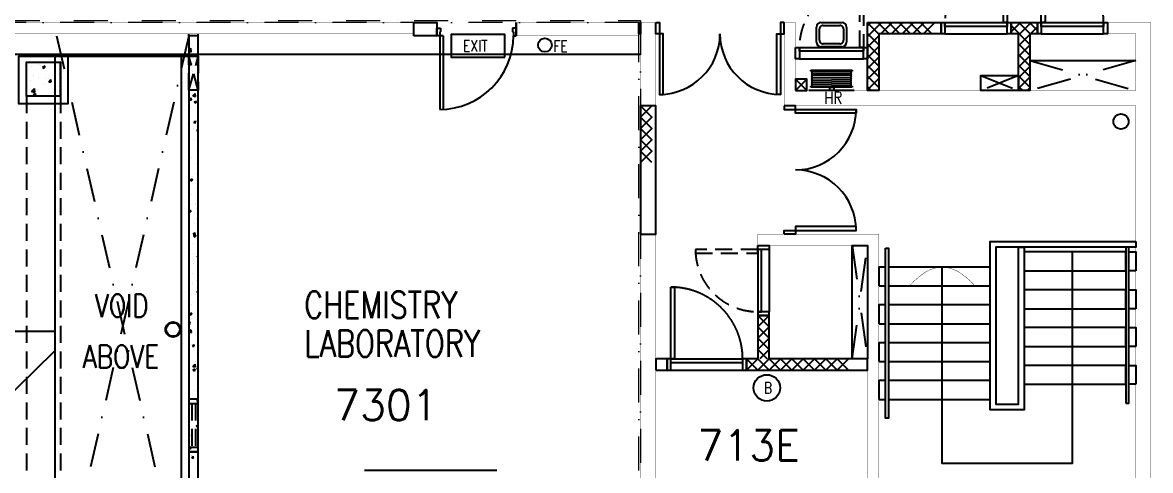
# Model space of a CAD drawing. Header units: millimetres. Extents: x -68474 to 336725, y -113450 to 40976.
# Drawn here: x 193575 to 208494, y -48675 to -42750 of the extents above; entities that cross this region are included whole.
import ezdxf

# ---------------------------------------------------------------- set-up
doc = ezdxf.new("R2010")
doc.units = ezdxf.units.MM
doc.header["$LTSCALE"] = 900
for name, pattern in [('DASHDOT', [1, 0.5, -0.25, 0, -0.25]), ('s5152a$0$DASHDOT', [1, 0.5, -0.25, 0, -0.25]), ('s5152a$0$HIDDEN', [0.375, 0.25, -0.125])]:
    doc.linetypes.add(name, pattern=pattern)
doc.layers.add('9', color=7, linetype='Continuous', lineweight=5)
for name, color, linetype in [('s5152a$0$11', 7, 'Continuous'), ('s5152a$0$20', 7, 'Continuous'), ('s5152a$0$22', 7, 'Continuous'), ('s5152a$0$25', 7, 'Continuous'), ('s5152a$0$30', 7, 'Continuous'), ('s5152a$0$45', 7, 'Continuous'), ('s5152a$0$48', 2, 'Continuous'), ('s5152a$0$49', 7, 'Continuous'), ('s5152a$0$56', 7, 'Continuous'), ('s5152a$0$7', 7, 'Continuous'), ('s5152a$0$LEV-MK', 7, 'Continuous'), ('s5152a$0$N-FIX', 1, 'Continuous'), ('s5152a$0$N-FS2', 2, 'Continuous'), ('s5152a$0$N-FS3', 3, 'Continuous'), ('s5152a$0$N-HT1', 1, 'Continuous'), ('s5152a$0$N-HT2', 7, 'Continuous'), ('s5152a$0$N-WAL1', 1, 'Continuous'), ('s5152a$0$N-WAL2', 7, 'Continuous'), ('s5152a$0$N-WAL3', 3, 'Continuous'), ('s5152a$0$N-WAL4', 4, 'Continuous'), ('s5152a$0$N-WIN', 1, 'Continuous'), ('s5152a$0$NTX4', 4, 'Continuous'), ('s5152a$0$O-HT2', 7, 'Continuous'), ('s5152a$0$ROOM-NO', 4, 'Continuous')]:
    doc.layers.add(name, color=color, linetype=linetype)
doc.styles.add('s5152a$0$STANDARD', font='SIMPLEX')

# ---------------------------------------------------------------- blocks, each defined once
blk = doc.blocks.new('s5152a$0$D1700B')
at = {"layer": 's5152a$0$30', "color": 14, "linetype": 'Continuous'}
for points in [[(0, 0), (0.05, 0), (0.05, 0.95), (0.1, 0.95), (0.1, 0.15), (0, 0.15), (0, 0)], [(1.7, 0), (1.65, 0), (1.65, 0.95), (1.6, 0.95), (1.6, 0.15), (1.7, 0.15), (1.7, 0)]]:
    blk.add_lwpolyline(points, dxfattribs=at)
for centre, start, end in [((0.05, 0.15), 0, 90), ((1.650003, 0.15), 90, 180)]:
    blk.add_arc(centre, 0.800001, start, end, dxfattribs=at)
blk = doc.blocks.new('s5152a$0$ARROW')
at = {"layer": 's5152a$0$25', "color": 10, "linetype": 'Continuous', "const_width": 0.005}
blk.add_lwpolyline([(-0.433, 0.25, 0.071801), (-0.238084, 0.077755, 0.141961), (0, 0, 0.141961), (0.238084, 0.077755, 0.071801), (0.433, 0.25)], format="xyb", dxfattribs=at)
blk = doc.blocks.new('s5152a$0$HR')
at = {"layer": 's5152a$0$56', "color": 1, "linetype": 's5152a$0$HIDDEN'}
for p, q in [((-0.3, 0), (0.3, 0)), ((0.249, -0.0595), (-0.2491, -0.0671)), ((0.249, -0.0863), (-0.2491, -0.0939)), ((0.249, -0.1131), (-0.2491, -0.1207)), ((0.249, -0.1399), (-0.2491, -0.1475)), ((0.249, -0.1667), (-0.2491, -0.1743)), ((-0.2491, -0.201), (0.249, -0.1934)), ((0.249, -0.2202), (-0.2491, -0.2278)), ((0.249, -0.247), (-0.2491, -0.2546))]:
    blk.add_line(p, q, dxfattribs=at)
for points in [[(-0.275, -0.0575), (-0.275, -0.045), (0.275, -0.045), (0.275, -0.0575)], [(0.02, -0.0001), (0.02, -0.045), (-0.03, -0.045), (-0.03, -0.0001)], [(0.275, -0.2575), (0.275, -0.27), (-0.275, -0.27), (-0.275, -0.2575)]]:
    blk.add_lwpolyline(points, close=True, dxfattribs=at)
for centre, start, end in [((-0.2491, -0.08055), 89.999978, 269.999972), ((-0.2491, -0.107336), 89.999978, 269.999972), ((-0.2491, -0.134122), 89.999978, 269.999972), ((-0.2491, -0.160907), 89.999978, 269.999972), ((0.249, -0.07295), 270.000028, 90.000022), ((0.249, -0.099736), 270.000028, 90.000022), ((0.249, -0.126522), 270.000028, 90.000022), ((0.249, -0.153307), 270.000028, 90.000022), ((-0.2491, -0.187693), 89.999978, 269.999972), ((-0.2491, -0.214479), 89.999978, 269.999972), ((-0.2491, -0.241265), 89.999978, 269.999972), ((0.249, -0.180093), 270.000028, 90.000022), ((0.249, -0.206879), 270.000028, 90.000022), ((0.249, -0.233665), 270.000028, 90.000022)]:
    blk.add_arc(centre, 0.013393, start, end, dxfattribs=at)
blk = doc.blocks.new('s5152a$0$WP')
at = {"layer": 's5152a$0$30', "color": 14, "linetype": 'Continuous'}
blk.add_line((0.05, 0), (1, 0), dxfattribs=at)
at = {"layer": 's5152a$0$30', "color": 14, "linetype": 's5152a$0$HIDDEN'}
blk.add_lwpolyline([(0.05, 1.1), (0.1, 1.1), (0.1, 0.15), (0.05, 0.15)], close=True, dxfattribs=at)
at = {"layer": 's5152a$0$30', "color": 14, "linetype": 'Continuous'}
for points in [[(0, 0), (0.05, 0), (0.05, 0.15), (0, 0.15)], [(0.05, 0.15), (1, 0.15), (1, 0.1), (0.05, 0.1)], [(1, 0), (1.05, 0), (1.05, 0.15), (1, 0.15)]]:
    blk.add_lwpolyline(points, close=True, dxfattribs=at)
at = {"layer": 's5152a$0$30', "color": 14, "linetype": 's5152a$0$HIDDEN'}
blk.add_arc((0.05, 0.15), 0.95, 0, 90, dxfattribs=at)
blk = doc.blocks.new('s5152a$0$H1350')
at = {"layer": 's5152a$0$48', "color": 1, "linetype": 'Continuous'}
for points in [[(0, 0), (0.15, 0.15), (0.3, 0), (0.45, 0.15), (0.6, 0), (0.75, 0.15), (0.9, 0), (1.05, 0.15), (1.2, 0), (1.35, 0.15)], [(0, 0.15), (0.15, 0), (0.3, 0.15), (0.45, 0), (0.6, 0.15), (0.75, 0), (0.9, 0.15), (1.05, 0), (1.2, 0.15), (1.35, 0)]]:
    blk.add_lwpolyline(points, dxfattribs=at)
blk = doc.blocks.new('s5152a$0$CSINK')
at = {"layer": 's5152a$0$49', "color": 2, "linetype": 'Continuous'}
for p, q in [((0.075, 0.4), (0.425, 0.4)), ((0, 0.075), (0, 0.325)), ((0.05, 0.1062), (0.05, 0.2938)), ((0.11, 0.35), (0.39, 0.35)), ((0.45, 0.2938), (0.45, 0.1062)), ((0.5, 0.325), (0.5, 0.075)), ((0.425, 0), (0.075, 0)), ((0.39, 0.05), (0.11, 0.05))]:
    blk.add_line(p, q, dxfattribs=at)
for points in [[(0.11, 0.350001, 0.03065), (0.102177, 0.349519, 0.030839), (0.094471, 0.348084, 0.030964), (0.08706, 0.345725, 0.031496), (0.08, 0.342465, 0.031724), (0.0735, 0.338393, 0.032492), (0.067574, 0.333525, 0.032773), (0.06242, 0.328016, 0.033593), (0.058039, 0.321876, 0.033855), (0.054579, 0.315296, 0.034491), (0.052045, 0.308309, 0.03465), (0.050517, 0.301101, 0.034891), (0.05, 0.29375)], [(0.450001, 0.29375, 0.034891), (0.449484, 0.301101, 0.03465), (0.447956, 0.308309, 0.034491), (0.445422, 0.315296, 0.033855), (0.441962, 0.321876, 0.033593), (0.437581, 0.328016, 0.032773), (0.432427, 0.333525, 0.032492), (0.426501, 0.338393, 0.031724), (0.420001, 0.342465, 0.031496), (0.412941, 0.345725, 0.030964), (0.40553, 0.348084, 0.030839), (0.397824, 0.349519, 0.03065), (0.390001, 0.350001)], [(0.05, 0.10625, 0.034891), (0.050517, 0.0989, 0.03465), (0.052045, 0.091692, 0.034491), (0.054579, 0.084704, 0.033855), (0.058039, 0.078125, 0.033593), (0.06242, 0.071985, 0.032773), (0.067574, 0.066475, 0.032492), (0.0735, 0.061608, 0.031724), (0.08, 0.057536, 0.031496), (0.08706, 0.054276, 0.030964), (0.094471, 0.051917, 0.030839), (0.102177, 0.050482, 0.03065), (0.11, 0.05)], [(0.390001, 0.05, 0.03065), (0.397824, 0.050482, 0.030839), (0.40553, 0.051917, 0.030964), (0.412941, 0.054276, 0.031496), (0.420001, 0.057536, 0.031724), (0.426501, 0.061608, 0.032492), (0.432427, 0.066475, 0.032773), (0.437581, 0.071985, 0.033593), (0.441962, 0.078125, 0.033855), (0.445422, 0.084704, 0.034491), (0.447956, 0.091692, 0.03465), (0.449484, 0.0989, 0.034891), (0.450001, 0.10625)]]:
    blk.add_lwpolyline(points, format="xyb", dxfattribs=at)
for centre, start, end in [((0.075, 0.325001), 90, 180), ((0.425001, 0.325001), 0, 90), ((0.075, 0.075), 180, 270), ((0.425001, 0.075), 270, 0)]:
    blk.add_arc(centre, 0.075, start, end, dxfattribs=at)
blk = doc.blocks.new('s5152a$0$EJW')
at = {"layer": 's5152a$0$20', "color": 1, "linetype": 'Continuous'}
blk.add_lwpolyline([(0, 0), (0, 0.15), (0.025, 0.15), (0.025, 0), (0, 0), (0.025, 0.025), (0.025, 0.05), (0, 0.025), (0, 0.05), (0.025, 0.075), (0.025, 0.1), (0, 0.075), (0, 0.1), (0.025, 0.125), (0.025, 0.15), (0, 0.125)], dxfattribs=at)
blk = doc.blocks.new('s5152a$0$BCF')
at = {"layer": 's5152a$0$56', "color": 1, "linetype": 'Continuous'}
blk.add_circle((0, 0), 0.175, dxfattribs=at)
at = {"layer": 's5152a$0$56', "color": 1, "linetype": 'Continuous', "style": 's5152a$0$STANDARD', "width": 0.8}
blk.add_text('B', height=0.15, dxfattribs=at).set_placement((-0.0397, -0.075))
blk = doc.blocks.new('*X132')
at = {"color": 0}
for p, q in [((195868, -43552), (195868, -43552)), ((195829, -43720), (195860, -43688)), ((195858, -43580), (195858, -43580)), ((195864, -43726), (195860, -43688)), ((195891, -43583), (195891, -43583)), ((195786, -43771), (195806, -43748)), ((195786, -43771), (195810, -43773)), ((195810, -43773), (195806, -43748)), ((195829, -43720), (195864, -43726)), ((195847, -43798), (195875, -43788)), ((195847, -43798), (195867, -43812)), ((195867, -43812), (195875, -43788)), ((195874, -43822), (195874, -43822)), ((195799, -43876), (195799, -43876)), ((195840, -43915), (195840, -43915)), ((195775, -44087), (195778, -44078)), ((195775, -44079), (195778, -44078)), ((195841, -44158), (195841, -44158)), ((195842, -44072), (195861, -44049)), ((195842, -44072), (195866, -44074)), ((195866, -44074), (195861, -44049)), ((195882, -44176), (195900, -44157)), ((195890, -44090), (195890, -44090)), ((195898, -44079), (195898, -44079)), ((195836, -44302), (195836, -44302)), ((195882, -44176), (195900, -44179)), ((195893, -44212), (195893, -44212)), ((195873, -44328), (195873, -44328)), ((195882, -44440), (195882, -44440)), ((195888, -44345), (195888, -44345)), ((195896, -44331), (195896, -44331)), ((195897, -44373), (195900, -44369)), ((195897, -44373), (195900, -44373)), ((195777, -44598), (195777, -44598)), ((195816, -44535), (195816, -44535)), ((195883, -44479), (195883, -44479)), ((195888, -44596), (195888, -44596)), ((195891, -44539), (195900, -44536)), ((195891, -44539), (195900, -44545)), ((195874, -44745), (195874, -44745)), ((195878, -44612), (195878, -44612)), ((195794, -44830), (195822, -44819)), ((195794, -44830), (195814, -44843)), ((195814, -44843), (195822, -44819)), ((195819, -44880), (195819, -44880)), ((195823, -44793), (195823, -44793)), ((195869, -44878), (195869, -44878)), ((195872, -44835), (195872, -44835)), ((195814, -45025), (195814, -45025)), ((195864, -45011), (195864, -45011)), ((195872, -44951), (195872, -44951)), ((195795, -45156), (195795, -45156)), ((195859, -45144), (195859, -45144)), ((195860, -45163), (195860, -45163)), ((195887, -45103), (195887, -45103)), ((195777, -45250), (195796, -45227)), ((195777, -45250), (195801, -45252)), ((195801, -45253), (195796, -45227)), ((195854, -45278), (195854, -45278)), ((195871, -45341), (195871, -45341)), ((195879, -45210), (195879, -45210)), ((195849, -45411), (195849, -45411)), ((195797, -45603), (195797, -45603)), ((195832, -45551), (195852, -45528)), ((195832, -45551), (195856, -45553)), ((195838, -45571), (195866, -45560)), ((195838, -45571), (195858, -45584)), ((195844, -45544), (195844, -45544)), ((195851, -45573), (195851, -45573)), ((195856, -45553), (195852, -45528)), ((195858, -45584), (195866, -45560)), ((195886, -45609), (195886, -45609)), ((195897, -45590), (195897, -45590)), ((195792, -45747), (195792, -45747)), ((195839, -45677), (195839, -45677)), ((195830, -45943), (195830, -45943)), ((195835, -45810), (195835, -45810)), ((195838, -45885), (195838, -45885)), ((195869, -45848), (195869, -45848)), ((195888, -45852), (195900, -45838)), ((195888, -45852), (195900, -45853)), ((195777, -46034), (195777, -46034)), ((195825, -46076), (195825, -46076)), ((195820, -46210), (195820, -46210)), ((195827, -46193), (195827, -46193)), ((195881, -46167), (195881, -46167)), ((195885, -46116), (195885, -46116)), ((195775, -46325), (195775, -46325)), ((195815, -46343), (195815, -46343)), ((195868, -46354), (195868, -46354)), ((195876, -46312), (195876, -46312)), ((195882, -46312), (195900, -46305)), ((195882, -46312), (195900, -46324)), ((195810, -46476), (195810, -46476)), ((195834, -46451), (195834, -46451)), ((195785, -46602), (195813, -46591)), ((195785, -46602), (195805, -46615)), ((195805, -46616), (195813, -46591)), ((195805, -46609), (195805, -46609)), ((195817, -46608), (195817, -46608)), ((195883, -46609), (195883, -46609)), ((195884, -46622), (195884, -46622)), ((195775, -46721), (195787, -46707)), ((195775, -46730), (195791, -46732)), ((195775, -46843), (195804, -46812)), ((195791, -46732), (195787, -46707)), ((195801, -46742), (195801, -46742)), ((195809, -46851), (195804, -46813)), ((195805, -46814), (195805, -46814)), ((195775, -46845), (195809, -46850)), ((195796, -46875), (195796, -46875)), ((195859, -46890), (195859, -46890)), ((195867, -46861), (195867, -46861)), ((195890, -46867), (195890, -46867)), ((195786, -47142), (195786, -47142)), ((195791, -47009), (195791, -47009)), ((195823, -47030), (195842, -47007)), ((195823, -47030), (195847, -47033)), ((195847, -47033), (195842, -47008)), ((195854, -47034), (195854, -47034)), ((195882, -47129), (195882, -47129)), ((195781, -47275), (195781, -47275)), ((195826, -47301), (195857, -47268)), ((195862, -47306), (195857, -47268)), ((195861, -47231), (195861, -47231)), ((195900, -47172), (195900, -47172)), ((195776, -47408), (195776, -47408)), ((195782, -47434), (195782, -47434)), ((195795, -47330), (195795, -47330)), ((195826, -47301), (195862, -47306)), ((195829, -47343), (195857, -47332)), ((195829, -47343), (195849, -47357)), ((195849, -47357), (195857, -47333)), ((195866, -47367), (195866, -47367)), ((195878, -47331), (195898, -47308)), ((195878, -47331), (195900, -47333)), ((195900, -47321), (195898, -47308)), ((195788, -47692), (195788, -47692)), ((195837, -47612), (195837, -47612)), ((195879, -47757), (195900, -47735)), ((195881, -47635), (195881, -47635)), ((195832, -47757), (195832, -47757)), ((195838, -47851), (195838, -47851)), ((195865, -47874), (195865, -47874)), ((195879, -47757), (195900, -47760)), ((195878, -47895), (195878, -47895)), ((195775, -48189), (195777, -48186)), ((195782, -48211), (195777, -48186)), ((195844, -48109), (195844, -48109)), ((195873, -48084), (195900, -48074)), ((195873, -48084), (195893, -48098)), ((195880, -48142), (195880, -48142)), ((195893, -48098), (195900, -48077)), ((195775, -48210), (195782, -48211)), ((195815, -48335), (195815, -48335)), ((195894, -48267), (195894, -48267)), ((195776, -48374), (195804, -48364)), ((195776, -48374), (195796, -48388)), ((195796, -48388), (195804, -48364)), ((195810, -48479), (195810, -48479)), ((195816, -48472), (195816, -48472)), ((195864, -48380), (195864, -48380)), ((195814, -48510), (195833, -48487)), ((195814, -48510), (195837, -48512)), ((195837, -48512), (195833, -48487)), ((195856, -48617), (195856, -48617)), ((195879, -48648), (195879, -48648)), ((195862, -48887), (195862, -48887)), ((195869, -48811), (195888, -48788)), ((195869, -48811), (195893, -48813)), ((195872, -48888), (195872, -48888)), ((195893, -48813), (195888, -48788)), ((195898, -48899), (195898, -48899)), ((195793, -49057), (195793, -49057)), ((195893, -49044), (195893, -49044)), ((195788, -49202), (195788, -49202)), ((195792, -49092), (195792, -49092)), ((195820, -49115), (195848, -49105)), ((195820, -49115), (195840, -49129)), ((195840, -49129), (195848, -49105)), ((195878, -49155), (195878, -49155)), ((195799, -49350), (195799, -49350)), ((195834, -49340), (195834, -49340)), ((195848, -49509), (195848, -49509)), ((195861, -49393), (195861, -49393)), ((198148, -49449), (198148, -49449)), ((198149, -49470), (198149, -49470)), ((198173, -49455), (198202, -49425)), ((198173, -49455), (198208, -49461)), ((198193, -49499), (198193, -49499)), ((198208, -49461), (198204, -49425)), ((198292, -49448), (198292, -49448)), ((195876, -49622), (195876, -49622)), ((195877, -49661), (195877, -49661)), ((195899, -49644), (195899, -49644)), ((198145, -49603), (198145, -49603)), ((198187, -49605), (198187, -49605)), ((198197, -49608), (198197, -49608)), ((195855, -49767), (195855, -49767)), ((195871, -49766), (195871, -49766)), ((195894, -49777), (195894, -49777)), ((198119, -49812), (198119, -49812)), ((198140, -49736), (198140, -49736)), ((198182, -49750), (198182, -49750)), ((198208, -49767), (198208, -49767)), ((195804, -49989), (195823, -49966)), ((195828, -49991), (195823, -49966)), ((195860, -49900), (195860, -49900)), ((195864, -49857), (195892, -49846)), ((195864, -49857), (195884, -49870)), ((195884, -49870), (195892, -49846)), ((195889, -49910), (195889, -49910)), ((198135, -49869), (198135, -49869)), ((198164, -49985), (198192, -49974)), ((198183, -49998), (198192, -49974)), ((198204, -49866), (198204, -49866)), ((195804, -49989), (195828, -49991)), ((195812, -50062), (195812, -50062)), ((195884, -50043), (195884, -50043)), ((198123, -50046), (198123, -50046)), ((198130, -50002), (198130, -50002)), ((198164, -49985), (198183, -49998)), ((198192, -50006), (198192, -50006)), ((195775, -50144), (195795, -50136)), ((195775, -50152), (195787, -50160)), ((195787, -50160), (195795, -50136)), ((195827, -50130), (195827, -50130)), ((195860, -50290), (195879, -50267)), ((195875, -50168), (195875, -50168)), ((195879, -50176), (195879, -50176)), ((195884, -50292), (195879, -50267)), ((198100, -50189), (198119, -50167)), ((198100, -50190), (198123, -50192)), ((198123, -50192), (198119, -50167)), ((198120, -50269), (198120, -50269)), ((198125, -50136), (198125, -50136)), ((198175, -50229), (198175, -50229)), ((198207, -50274), (198207, -50274)), ((195775, -50421), (195802, -50393)), ((195806, -50431), (195802, -50393)), ((195855, -50344), (195855, -50344)), ((195859, -50406), (195859, -50406)), ((195860, -50290), (195884, -50292)), ((195875, -50309), (195875, -50309)), ((198115, -50402), (198115, -50402)), ((198165, -50328), (198165, -50328)), ((195775, -50426), (195806, -50431)), ((195849, -50489), (195849, -50489)), ((195870, -50442), (195870, -50442)), ((195883, -50546), (195883, -50546)), ((198110, -50535), (198110, -50535)), ((198155, -50491), (198174, -50468)), ((198155, -50491), (198179, -50493)), ((198160, -50472), (198160, -50472)), ((198179, -50493), (198174, -50468)), ((198190, -50513), (198190, -50513)), ((195860, -50709), (195860, -50709)), ((195865, -50576), (195865, -50576)), ((195874, -50674), (195874, -50674)), ((195896, -50627), (195896, -50627)), ((198102, -50690), (198102, -50690)), ((198106, -50668), (198106, -50668)), ((198206, -50610), (198206, -50610)), ((198208, -50726), (198225, -50719)), ((193814, -50855), (193814, -50855)), ((193855, -50855), (193855, -50855)), ((194019, -50827), (194019, -50827)), ((194086, -50792), (194114, -50781)), ((194086, -50792), (194106, -50805)), ((194088, -50815), (194088, -50815)), ((194106, -50805), (194114, -50781)), ((194131, -50859), (194131, -50859)), ((194221, -50801), (194221, -50801)), ((194231, -50846), (194231, -50846)), ((194383, -50826), (194383, -50826)), ((194636, -50793), (194636, -50793)), ((194661, -50824), (194689, -50813)), ((194661, -50824), (194681, -50837)), ((194681, -50837), (194689, -50813)), ((194736, -50779), (194736, -50779)), ((194823, -50791), (194837, -50775)), ((194823, -50791), (194847, -50793)), ((194832, -50851), (194832, -50851)), ((194847, -50793), (194843, -50775)), ((194941, -50834), (194941, -50834)), ((195039, -50821), (195039, -50821)), ((195110, -50816), (195129, -50793)), ((195110, -50816), (195134, -50818)), ((195134, -50819), (195129, -50793)), ((195135, -50871), (195135, -50871)), ((195174, -50794), (195174, -50794)), ((195236, -50856), (195264, -50845)), ((195236, -50856), (195256, -50869)), ((195245, -50793), (195245, -50793)), ((195256, -50869), (195264, -50845)), ((195286, -50851), (195286, -50851)), ((195397, -50815), (195428, -50783)), ((195397, -50815), (195432, -50821)), ((195397, -50841), (195416, -50818)), ((195397, -50841), (195421, -50844)), ((195421, -50844), (195416, -50819)), ((195432, -50821), (195428, -50783)), ((195539, -50818), (195539, -50818)), ((195639, -50804), (195639, -50804)), ((195650, -50870), (195650, -50870)), ((195684, -50867), (195703, -50844)), ((195684, -50867), (195708, -50869)), ((195708, -50869), (195703, -50844)), ((195790, -50784), (195790, -50784)), ((195803, -50750), (195803, -50750)), ((195824, -50881), (195855, -50849)), ((195855, -50842), (195855, -50842)), ((195859, -50887), (195855, -50849)), ((195971, -50892), (195990, -50869)), ((195995, -50894), (195990, -50869)), ((196057, -50816), (196057, -50816)), ((196265, -50786), (196265, -50786)), ((196324, -50833), (196324, -50833)), ((196442, -50843), (196442, -50843)), ((196444, -50777), (196444, -50777)), ((196542, -50829), (196542, -50829)), ((196557, -50793), (196557, -50793)), ((196657, -50786), (196657, -50786)), ((196668, -50866), (196668, -50866)), ((196694, -50809), (196694, -50809)), ((196722, -50791), (196750, -50780)), ((196722, -50791), (196742, -50804)), ((196742, -50804), (196750, -50780)), ((196871, -50795), (196871, -50795)), ((196875, -50836), (196875, -50836)), ((196887, -50841), (196887, -50841)), ((196946, -50776), (196946, -50776)), ((197081, -50808), (197081, -50808)), ((197084, -50804), (197084, -50804)), ((197120, -50801), (197120, -50801)), ((197283, -50782), (197283, -50782)), ((197298, -50813), (197298, -50813)), ((197305, -50820), (197325, -50812)), ((197322, -50820), (197325, -50812)), ((197511, -50822), (197511, -50822)), ((197597, -50834), (197597, -50834)), ((197691, -50857), (197691, -50857)), ((197725, -50831), (197725, -50831)), ((197739, -50860), (197739, -50860)), ((197850, -50801), (197850, -50801)), ((197872, -50855), (197900, -50844)), ((197872, -50855), (197891, -50868)), ((197891, -50869), (197900, -50844)), ((197893, -50831), (197893, -50831)), ((197938, -50840), (197938, -50840)), ((197950, -50788), (197950, -50788)), ((197972, -50820), (197972, -50820)), ((198101, -50768), (198101, -50768)), ((198101, -50801), (198101, -50801)), ((198152, -50849), (198152, -50849)), ((198206, -50780), (198206, -50780)), ((198208, -50726), (198225, -50738)), ((198210, -50792), (198225, -50774)), ((198210, -50792), (198225, -50793)), ((193627, -50925), (193627, -50925)), ((193674, -50918), (193674, -50918)), ((193727, -50912), (193727, -50912)), ((193731, -50992), (193750, -50969)), ((193731, -50992), (193755, -50994)), ((193748, -51000), (193773, -50974)), ((193750, -50921), (193778, -50910)), ((193750, -50921), (193770, -50934)), ((193755, -50994), (193750, -50969)), ((193770, -50934), (193778, -50910)), ((193776, -51000), (193773, -50974)), ((193803, -50873), (193803, -50873)), ((193809, -50988), (193809, -50988)), ((193879, -50892), (193879, -50892)), ((193888, -50927), (193888, -50927)), ((194008, -50995), (194008, -50995)), ((194015, -50960), (194015, -50960)), ((194017, -50882), (194017, -50882)), ((194032, -51000), (194037, -50994)), ((194038, -51000), (194037, -50994)), ((194230, -50891), (194230, -50891)), ((194444, -50900), (194444, -50900)), ((194630, -50876), (194630, -50876)), ((194708, -50874), (194708, -50874)), ((195035, -50884), (195035, -50884)), ((195811, -50888), (195839, -50877)), ((195811, -50888), (195829, -50900)), ((195824, -50881), (195859, -50887)), ((195831, -50900), (195839, -50877)), ((195971, -50892), (195995, -50894)), ((196038, -50896), (196038, -50896)), ((196091, -50873), (196091, -50873)), ((196189, -50876), (196189, -50876)), ((196272, -50900), (196277, -50894)), ((196278, -50900), (196277, -50894)), ((196465, -50891), (196465, -50891)), ((196653, -50881), (196653, -50881)), ((197845, -50946), (197845, -50946)), ((197888, -50965), (197888, -50965)), ((197996, -50926), (197996, -50926)), ((198096, -50935), (198096, -50935)), ((198110, -51016), (198138, -51005)), ((198110, -51016), (198130, -51029)), ((198130, -51030), (198138, -51005)), ((198189, -51019), (198189, -51019)), ((197775, -51145), (197802, -51134)), ((197775, -51146), (197794, -51158)), ((197794, -51159), (197802, -51134)), ((197860, -51044), (197860, -51044)), ((197883, -51098), (197883, -51098)), ((197891, -51084), (197891, -51084)), ((197945, -51098), (197945, -51098)), ((197956, -51059), (197956, -51059)), ((197979, -51067), (197998, -51044)), ((197979, -51067), (198000, -51069)), ((198000, -51054), (197998, -51045)), ((198003, -51070), (198000, -51054)), ((198000, -51069), (198003, -51069)), ((198052, -51147), (198052, -51147)), ((198074, -51053), (198074, -51053)), ((198091, -51068), (198091, -51068)), ((198143, -51050), (198143, -51050)), ((198158, -51107), (198158, -51107)), ((197819, -51187), (197819, -51187)), ((197958, -51212), (197989, -51180)), ((197958, -51212), (197994, -51218)), ((197994, -51218), (197989, -51180)), ((198038, -51208), (198038, -51208)), ((198086, -51201), (198086, -51201)), ((198138, -51195), (198138, -51195)), ((198205, -51287), (198205, -51287)), ((198208, -51266), (198208, -51266)), ((198185, -51333), (198185, -51333))]:
    blk.add_line(p, q, dxfattribs=at)
blk = doc.blocks.new('*X143')
at = {"color": 0}
for p, q in [((195775, -43117), (195801, -43090)), ((195797, -43044), (195797, -43044)), ((195807, -43137), (195801, -43090)), ((195833, -43061), (195833, -43061)), ((195775, -43132), (195807, -43137)), ((195827, -43227), (195827, -43227)), ((195859, -43242), (195859, -43242)), ((195817, -43298), (195817, -43298)), ((195821, -43394), (195821, -43394)), ((195811, -43478), (195811, -43478))]:
    blk.add_line(p, q, dxfattribs=at)
blk = doc.blocks.new('*X144')
at = {"color": 0}
for p, q in [((193690, -43333), (193690, -43333)), ((193791, -43305), (193791, -43305)), ((193816, -43316), (193816, -43316)), ((193837, -43338), (193872, -43324)), ((193837, -43338), (193861, -43355)), ((193861, -43355), (193872, -43325)), ((194005, -43291), (194005, -43291)), ((193684, -43514), (193684, -43514)), ((193724, -43447), (193724, -43447)), ((193785, -43471), (193785, -43471)), ((193873, -43489), (193873, -43489)), ((193924, -43533), (193948, -43504)), ((193924, -43533), (193954, -43536)), ((193954, -43536), (193948, -43504)), ((193991, -43458), (193991, -43458)), ((194045, -43434), (194045, -43434)), ((193626, -43703), (193626, -43703)), ((193694, -43664), (193733, -43623)), ((193694, -43664), (193739, -43671)), ((193715, -43700), (193750, -43687)), ((193715, -43700), (193740, -43717)), ((193739, -43671), (193733, -43624)), ((193740, -43717), (193750, -43687)), ((193742, -43686), (193742, -43686)), ((193779, -43638), (193779, -43638)), ((193861, -43571), (193861, -43571)), ((193981, -43680), (193981, -43680)), ((194039, -43600), (194039, -43600)), ((194058, -43644), (194058, -43644)), ((193893, -43714), (193893, -43714))]:
    blk.add_line(p, q, dxfattribs=at)
blk = doc.blocks.new('s5152a$0$DR975')
for p, q in [((968.5, 100), (968.5, 1075)), ((1012.5, 100), (1012.5, 1075)), ((0, 100), (0, 0)), ((37.5, 100), (0, 100)), ((0, 0), (50, 0)), ((37.5, 50), (37.5, 100)), ((50, 50), (37.5, 50)), ((50, 0), (50, 50)), ((968.5, 100), (1012.5, 100)), ((1000, 50), (1012.5, 50)), ((1000, 0), (1000, 50)), ((1050, 0), (1000, 0)), ((1012.5, 100), (1050, 100)), ((1012.5, 50), (1012.5, 100)), ((1050, 100), (1050, 0))]:
    blk.add_line(p, q)
blk.add_arc((1012.5, 100), 975, 90, 180)
blk = doc.blocks.new('s5152a$0$CHAT15')
at = {"layer": 's5152a$0$22', "color": 14, "linetype": 'Continuous'}
for points in [[(0, 0), (0.15, 0.15), (0.3, 0), (0.45, 0.15), (0.6, 0), (0.75, 0.15)], [(0, 0.15), (0.15, 0), (0.3, 0.15), (0.45, 0), (0.6, 0.15), (0.75, 0)]]:
    blk.add_lwpolyline(points, dxfattribs=at)

msp = doc.modelspace()

# ---------------------------------------------------------------- linework, layer by layer
at = {"layer": '9', "color": 1, "linetype": 'DASHDOT'}
msp.add_lwpolyline([(158050, -49575), (158050, -49550), (158249.9, -49550), (158249.9, -42725), (201749.8, -42725), (201749.8, -49550), (201949.8, -49550), (201949.8, -49575), (201724.8, -49575), (201724.8, -42750), (158275, -42750), (158275, -49575)], close=True, dxfattribs=at)
at = {"layer": 's5152a$0$11', "color": 14, "linetype": 'Continuous'}
msp.add_line((206900, -43250), (208300, -43250), dxfattribs=at)
at = {"layer": 's5152a$0$11', "color": 14, "linetype": 's5152a$0$DASHDOT'}
for p, q in [((208300, -43250), (206900, -43650)), ((206900, -43250), (208300, -43650)), ((204550, -45700), (204750, -47200)), ((204550, -47200), (204750, -45700))]:
    msp.add_line(p, q, dxfattribs=at)
at = {"layer": 's5152a$0$11', "color": 2, "linetype": 's5152a$0$DASHDOT'}
for p, q in [((203950, -43500), (203800, -43650)), ((203800, -43500), (203950, -43650)), ((206750, -43450), (206250, -43650)), ((206250, -43450), (206750, -43650))]:
    msp.add_line(p, q, dxfattribs=at)
at = {"layer": 's5152a$0$11', "color": 3, "linetype": 'Continuous', "const_width": 5}
for points in [[(198750, -42900), (198750, -42750), (191250, -42750), (191250, -42900), (198750, -42900)], [(201750, -42900), (201750.1, -42750), (201950, -42750), (201950, -43850), (201750, -43850), (201750, -42900), (201750, -42900)], [(207000, -49550), (209350, -49550), (209350, -49350), (208500, -49350), (208500, -42750), (207925, -42750), (207925, -42900), (208300, -42900), (208300, -43650), (203800, -43650), (203800, -42750), (203650, -42750), (203650, -43850), (208300, -43850), (208300, -49350), (207000, -49350), (207000, -49550)]]:
    msp.add_lwpolyline(points, dxfattribs=at)
at = {"layer": 's5152a$0$11', "color": 14, "linetype": 'Continuous'}
for points in [[(204750, -42750), (205725, -42750), (205725, -42900), (204900, -42900), (204900, -43650), (204750, -43650)], [(207000, -42750), (207000, -42900), (206900, -42900), (206900, -43650), (206750, -43650), (206750, -42900), (206650, -42900), (206650, -42750)], [(201950, -47350), (202100, -47350), (202100, -47200), (201950, -47200)]]:
    msp.add_lwpolyline(points, close=True, dxfattribs=at)
at = {"layer": 's5152a$0$11', "color": 2, "linetype": 'Continuous'}
for points in [[(203800, -43650), (203950, -43650), (203950, -43500), (203800, -43500)], [(206750, -43650), (206250, -43650), (206250, -43450), (206750, -43450)], [(204750, -47200), (204550, -47200), (204550, -45700), (204750, -45700)]]:
    msp.add_lwpolyline(points, close=True, dxfattribs=at)
at = {"layer": 's5152a$0$11', "color": 3, "linetype": 'Continuous', "const_width": 5}
msp.add_lwpolyline([(201750, -45550), (201950, -45550), (201950, -49350), (204750, -49350), (204750, -45700), (203300, -45700), (203300, -45550), (204900, -45550), (204900, -49350), (206050, -49350), (206050, -49550), (201750, -49550)], close=True, dxfattribs=at)
at = {"layer": 's5152a$0$11', "color": 1, "linetype": 'Continuous'}
msp.add_lwpolyline([(203150, -47350), (204750, -47350), (204750, -47200), (203450, -47200), (203450, -46625), (203300, -46625), (203300, -47200), (203150, -47200)], close=True, dxfattribs=at)
at = {"layer": 's5152a$0$20', "color": 3, "linetype": 'Continuous', "const_width": 5}
msp.add_lwpolyline([(200105, -42923.8), (201725, -42923.8), (201725, -42750), (200105, -42750)], close=True, dxfattribs=at)
at = {"layer": 's5152a$0$22', "color": 14, "linetype": 'Continuous'}
for p, q in [((204750, -42793.4), (204793.4, -42750)), ((204750, -42793.4), (204793.4, -42750)), ((204750, -43601.7), (204798.3, -43650)), ((204750, -43601.7), (204798.3, -43650))]:
    msp.add_line(p, q, dxfattribs=at)
at = {"layer": 's5152a$0$22', "color": 1, "linetype": 'Continuous'}
for p, q in [((204750, -42934.8), (204934.8, -42750)), ((204750, -42793.4), (204793.4, -42750)), ((204750, -42753.2), (204900, -42903.2)), ((204888.3, -42750), (205038.3, -42900)), ((204926.2, -42900), (205076.2, -42750)), ((205029.7, -42750), (205179.7, -42900)), ((205067.6, -42900), (205217.6, -42750)), ((205171.1, -42750), (205321.1, -42900)), ((205209.1, -42900), (205359.1, -42750)), ((205312.5, -42750), (205462.5, -42900)), ((205350.5, -42900), (205500.5, -42750)), ((205453.9, -42750), (205603.9, -42900)), ((205491.9, -42900), (205641.9, -42750)), ((206650, -42874), (206774, -42750)), ((206650, -42788.6), (206900, -43038.6)), ((206750, -42915.4), (206915.4, -42750)), ((206752.8, -42750), (206902.8, -42900)), ((206894.3, -42750), (207000, -42855.7)), ((206906.8, -42900), (207000, -42806.8)), ((204750, -42894.6), (204900, -43044.6)), ((204750, -43076.2), (204900, -42926.2)), ((206750, -43056.8), (206900, -42906.8)), ((204750, -43036), (204900, -43186)), ((204750, -43217.6), (204900, -43067.6)), ((206750, -43030), (206900, -43180)), ((206750, -43198.2), (206900, -43048.2)), ((204750, -43177.4), (204900, -43327.4)), ((204750, -43359.1), (204900, -43209.1)), ((206750, -43171.4), (206900, -43321.4)), ((206750, -43339.6), (206900, -43189.6)), ((204750, -43318.8), (204900, -43468.8)), ((204750, -43500.5), (204900, -43350.5)), ((206750, -43312.8), (206900, -43462.8)), ((206750, -43481.1), (206900, -43331.1)), ((204750, -43460.3), (204900, -43610.3)), ((204750, -43641.9), (204900, -43491.9)), ((206750, -43454.3), (206900, -43604.3)), ((206750, -43622.5), (206900, -43472.5)), ((204750, -43601.7), (204798.3, -43650)), ((204883.3, -43650), (204900, -43633.3)), ((206750, -43595.7), (206804.3, -43650)), ((206863.9, -43650), (206900, -43613.9))]:
    msp.add_line(p, q, dxfattribs=at)
for points in [[(203300, -46625), (203450, -46775), (203300, -46925), (203450, -47075), (203325, -47200)], [(203450, -46625), (203300, -46775), (203450, -46925), (203300, -47075), (203425, -47200)]]:
    msp.add_lwpolyline(points, dxfattribs=at)
at = {"layer": 's5152a$0$25', "linetype": 'Continuous'}
for points in [[(184250, -43900), (184350, -43900), (184350, -43650), (183500, -43650), (183500, -43170), (201750, -43170)], [(194175, -43195), (195775, -43195)]]:
    msp.add_lwpolyline(points, dxfattribs=at)
at = {"layer": 's5152a$0$25', "color": 10, "linetype": 'Continuous'}
for points in [[(208300, -45645), (208300, -45720), (206449.6, -45720), (206449.6, -47800), (206749.6, -47800), (206749.6, -45720), (206824.6, -45720), (206824.6, -47875), (206374.6, -47875), (206374.6, -45645)], [(204990, -45735), (205030, -45735), (205030, -47985), (204990, -47985)], [(206824.6, -46035), (208169.2, -46035), (208169.2, -45785), (206824.6, -45785)], [(208170, -47785), (208209.2, -47785), (208209.2, -45720), (208170, -45720)], [(208299.2, -46035), (208209.2, -46035), (208209.2, -45785), (208299.2, -45785)], [(204900, -46235), (204990, -46235), (204990, -45985), (204900, -45985)], [(205030, -46235), (206374.6, -46235), (206374.6, -45985), (205030, -45985)], [(206824.6, -46535), (208169.2, -46535), (208169.2, -46285), (206824.6, -46285)], [(208299.2, -46535), (208209.2, -46535), (208209.2, -46285), (208299.2, -46285)], [(204900, -46735), (204990, -46735), (204990, -46485), (204900, -46485)], [(205030, -46735), (206374.6, -46735), (206374.6, -46485), (205030, -46485)], [(206824.6, -47035), (208169.2, -47035), (208169.2, -46785), (206824.6, -46785)], [(208299.2, -47035), (208209.2, -47035), (208209.2, -46785), (208299.2, -46785)], [(204900, -47235), (204990, -47235), (204990, -46985), (204900, -46985)], [(205030, -47235), (206374.6, -47235), (206374.6, -46985), (205030, -46985)], [(206824.6, -47535), (208169.2, -47535), (208169.2, -47285), (206824.6, -47285)], [(208299.2, -47535), (208209.2, -47535), (208209.2, -47285), (208299.2, -47285)], [(204900, -47735), (204990, -47735), (204990, -47485), (204900, -47485)], [(205030, -47735), (206374.6, -47735), (206374.6, -47485), (205030, -47485)]]:
    msp.add_lwpolyline(points, close=True, dxfattribs=at)
msp.add_lwpolyline([(207459.4, -45785), (207459.4, -48585), (205739.8, -48585), (205739.8, -45985)], dxfattribs=at)
at = {"layer": 's5152a$0$30', "color": 4, "linetype": 'Continuous'}
for p, q in [((205775, -42900), (206600, -42900)), ((207050, -42900), (207875, -42900)), ((203850, -43230), (204700, -43230)), ((203450, -45750), (203450, -46575))]:
    msp.add_line(p, q, dxfattribs=at)
at = {"layer": 's5152a$0$30', "color": 4, "linetype": 's5152a$0$HIDDEN'}
for points in [[(206600, -41925), (206600, -42750), (206550, -42750), (206550, -41925)], [(207050, -42750), (207050, -41925), (207100, -41925), (207100, -42750)], [(204700, -42230), (204700, -43080), (204650, -43080), (204650, -42230)], [(202475, -45750), (202475, -45800), (203300, -45800), (203300, -45750)]]:
    msp.add_lwpolyline(points, close=True, dxfattribs=at)
at = {"layer": 's5152a$0$30', "color": 4, "linetype": 'Continuous'}
for points in [[(205725, -42750), (205775, -42750), (205775, -42900), (205725, -42900)], [(205775, -42750), (206600, -42750), (206600, -42800), (205775, -42800)], [(206600, -42750), (206650, -42750), (206650, -42900), (206600, -42900)], [(207000, -42750), (207050, -42750), (207050, -42900), (207000, -42900)], [(207050, -42750), (207875, -42750), (207875, -42800), (207050, -42800)], [(207875, -42750), (207925, -42750), (207925, -42900), (207875, -42900)], [(203800, -43080), (203850, -43080), (203850, -43230), (203800, -43230)], [(203850, -43080), (204700, -43080), (204700, -43130), (203850, -43130)], [(204700, -43080), (204750, -43080), (204750, -43230), (204700, -43230)], [(203300, -45700), (203450, -45700), (203450, -45750), (203300, -45750)], [(203300, -46575), (203350, -46575), (203350, -45750), (203300, -45750)], [(203300, -46625), (203450, -46625), (203450, -46575), (203300, -46575)]]:
    msp.add_lwpolyline(points, close=True, dxfattribs=at)
at = {"layer": 's5152a$0$30', "color": 3, "linetype": 'Continuous'}
msp.add_lwpolyline([(201750, -45550), (201950, -45550), (201950, -43850), (201750, -43850)], close=True, dxfattribs=at)
at = {"layer": 's5152a$0$30', "color": 4, "linetype": 's5152a$0$HIDDEN'}
for centre, radius, start, end in [((206600, -42750), 825, 90, 180), ((207050, -42750), 825, 0, 90), ((204700, -43080), 850, 90, 180), ((203300, -45750), 825, 180, 270)]:
    msp.add_arc(centre, radius, start, end, dxfattribs=at)
at = {"layer": 's5152a$0$45', "color": 8, "linetype": 'Continuous'}
msp.add_line((188927.4, -52071.3), (194000.1, -47094.43264), dxfattribs=at)
at = {"layer": 's5152a$0$56', "color": 1, "linetype": 'Continuous'}
msp.add_circle((208104.2, -44059.6), 100, dxfattribs=at)
at = {"layer": 's5152a$0$7', "color": 10, "linetype": 'Continuous'}
for p, q in [((194000.1, -43170), (194000.1, -50675)), ((194000.1, -46837.6), (184350, -46837.6))]:
    msp.add_line(p, q, dxfattribs=at)
at = {"layer": 's5152a$0$LEV-MK', "linetype": 's5152a$0$DASHDOT'}
for p, q in [((194025, -42925), (195775, -50600)), ((195775, -42925), (194025, -50600))]:
    msp.add_line(p, q, dxfattribs=at)
at = {"layer": 's5152a$0$LEV-MK', "linetype": 's5152a$0$HIDDEN'}
for p, q in [((193625, -43725), (193625, -50600)), ((194075, -43725), (194075, -50600))]:
    msp.add_line(p, q, dxfattribs=at)
at = {"layer": 's5152a$0$N-FIX'}
for radius in [100, 90]:
    msp.add_circle((195565.22728, -46810.3353), radius, dxfattribs=at)
at = {"layer": 's5152a$0$N-FS2', "linetype": 'Continuous'}
msp.add_lwpolyline([(199956.08772, -43206.43562), (199956.08772, -42906.43622), (199244.02038, -42906.43622), (199244.02038, -43206.43562)], close=True, dxfattribs=at)
msp.add_circle((200483.8473, -43048.18657), 90, dxfattribs=at)
at = {"layer": 's5152a$0$N-HT1', "linetype": 's5152a$0$HIDDEN'}
for p, q in [((195900, -43645), (195775, -43195)), ((195775, -43645), (195900, -43195)), ((195900, -47730), (195775, -47730)), ((195900, -48430), (195775, -48430))]:
    msp.add_line(p, q, dxfattribs=at)
msp.add_lwpolyline([(195775, -43195), (195900, -43195), (195900, -43645), (195775, -43645)], close=True, dxfattribs=at)
at = {"layer": 's5152a$0$N-WAL1'}
msp.add_lwpolyline([(195675, -43195), (195675, -50675), (193525, -50675), (193525, -58825), (198225, -58825), (198225, -58725)], dxfattribs=at)
msp.add_lwpolyline([(194175, -43195), (194175, -43825), (193525, -43825), (193525, -43195)], close=True, dxfattribs=at)
at = {"layer": 's5152a$0$N-WAL2'}
for p, q in [((195775, -42925), (195775, -42900)), ((195900, -42925), (195900, -42900))]:
    msp.add_line(p, q, dxfattribs=at)
at = {"layer": 's5152a$0$N-WAL3'}
msp.add_line((199850, -48675), (198100, -48675), dxfattribs=at)
at = {"layer": 's5152a$0$N-WAL4'}
for p, q in [((200105, -42750), (200105, -42925)), ((200105, -42925), (200105, -42750)), ((200105, -42925), (200105, -42750)), ((200105, -42750), (200105, -42925)), ((195775, -42925), (195775, -50775)), ((194075, -43725), (194075, -43275)), ((194075, -43725), (193625, -43725))]:
    msp.add_line(p, q, dxfattribs=at)
for points in [[(198750, -42923.8), (198750, -42750), (199055, -42750), (199055, -42923.8)], [(194075, -43725), (193625, -43725), (193625, -43275), (194075, -43275)]]:
    msp.add_lwpolyline(points, close=True, dxfattribs=at)
msp.add_lwpolyline([(194075, -58275), (193750, -58275), (193750, -51225), (194075, -51225), (194075, -50900), (197775, -50900), (197775, -51225), (198100, -51225), (198100, -51575), (198225, -51575), (198225, -51225), (198225, -51225), (198225, -49550), (198375, -49550), (198375, -49425), (198100, -49425), (198100, -50775), (195900, -50775), (195900, -42925), (195775, -42925)], dxfattribs=at)
at = {"layer": 's5152a$0$N-WIN', "linetype": 's5152a$0$HIDDEN'}
for p, q in [((195812.5, -47788.24479), (195812.5, -48371.75521)), ((195862.5, -47788.24479), (195862.5, -48371.75521))]:
    msp.add_line(p, q, dxfattribs=at)
for points in [[(195900, -47788.24479), (195900, -47730), (195775, -47730), (195775, -47788.24479)], [(195900, -48430), (195900, -48371.75521), (195775, -48371.75521), (195775, -48430)]]:
    msp.add_lwpolyline(points, close=True, dxfattribs=at)

# ---------------------------------------------------------------- block references
at = {"zscale": 1000}
for name, p, xscale, yscale in [('s5152a$0$EJW', (201725, -42900), 999.9979999999999, 999.9979999999999), ('s5152a$0$CSINK', (204075, -43070), 799.9970000000001, 799.9970000000001), ('s5152a$0$ARROW', (205739.8, -45985), 999.9979999999999, -999.9979999999999), ('s5152a$0$WP', (202100, -47350), 999.9979999999999, 999.9979999999999), ('s5152a$0$H1350', (203150, -47350), 999.9979999999999, 999.9979999999999), ('s5152a$0$BCF', (203419.5, -47583.4), 999.9979999999999, 999.9979999999999)]:
    msp.add_blockref(name, p, dxfattribs=dict(at, xscale=xscale, yscale=yscale))
at = {"xscale": 999.9979999999999, "yscale": 999.9979999999999, "zscale": 1000}
for name, p, rotation in [('s5152a$0$D1700B', (203650, -42750), 180), ('s5152a$0$HR', (204275, -43650), 180), ('s5152a$0$CHAT15', (201899.9997, -44599.9985), 90), ('s5152a$0$D1700B', (203650, -43850), 270)]:
    msp.add_blockref(name, p, dxfattribs=dict(at, rotation=rotation))
at = {"layer": 's5152a$0$LEV-MK', "rotation": 180}
msp.add_blockref('s5152a$0$DR975', (200105, -42823.8), dxfattribs=at)
at = {"layer": 's5152a$0$N-HT2', "linetype": 'Continuous'}
for name in ['*X144', '*X132']:
    msp.add_blockref(name, (0, 0), dxfattribs=at)
at = {"layer": 's5152a$0$O-HT2', "linetype": 'Continuous'}
msp.add_blockref('*X143', (0, 0), dxfattribs=at)

# ---------------------------------------------------------------- texts
at = {"layer": 's5152a$0$56', "color": 1, "linetype": 'Continuous', "style": 's5152a$0$STANDARD', "width": 0.8}
msp.add_text('HR', height=160, dxfattribs=at).set_placement((204179.9, -43825.1))
at = {"layer": 's5152a$0$N-FS3', "linetype": 'Continuous', "style": 's5152a$0$STANDARD', "width": 0.8}
for s, p in [('EXIT', (199400.13406, -43131.73577)), ('FE', (200596.4305, -43137.70605))]:
    msp.add_text(s, height=149.9997, dxfattribs=at).set_placement(p)
at = {"layer": 's5152a$0$NTX4', "style": 's5152a$0$STANDARD', "width": 0.8}
for s, height, p in [('VOID ', 300, (194532.96821, -46645.24157)), ('CHEMISTRY', 350, (197300.4348, -46659.78868)), ('LABORATORY', 350, (197300.4348, -47170.55298)), ('ABOVE', 300, (194372.16227, -47319.73041))]:
    msp.add_text(s, height=height, dxfattribs=at).set_placement(p)
at = {"layer": 's5152a$0$ROOM-NO', "style": 's5152a$0$STANDARD'}
for s, p in [('7301', (197695.14475, -48010.03315)), ('713E', (202501.22843, -48543.66161))]:
    msp.add_text(s, height=400, dxfattribs=at).set_placement(p)

doc.saveas('drawing.dxf')
